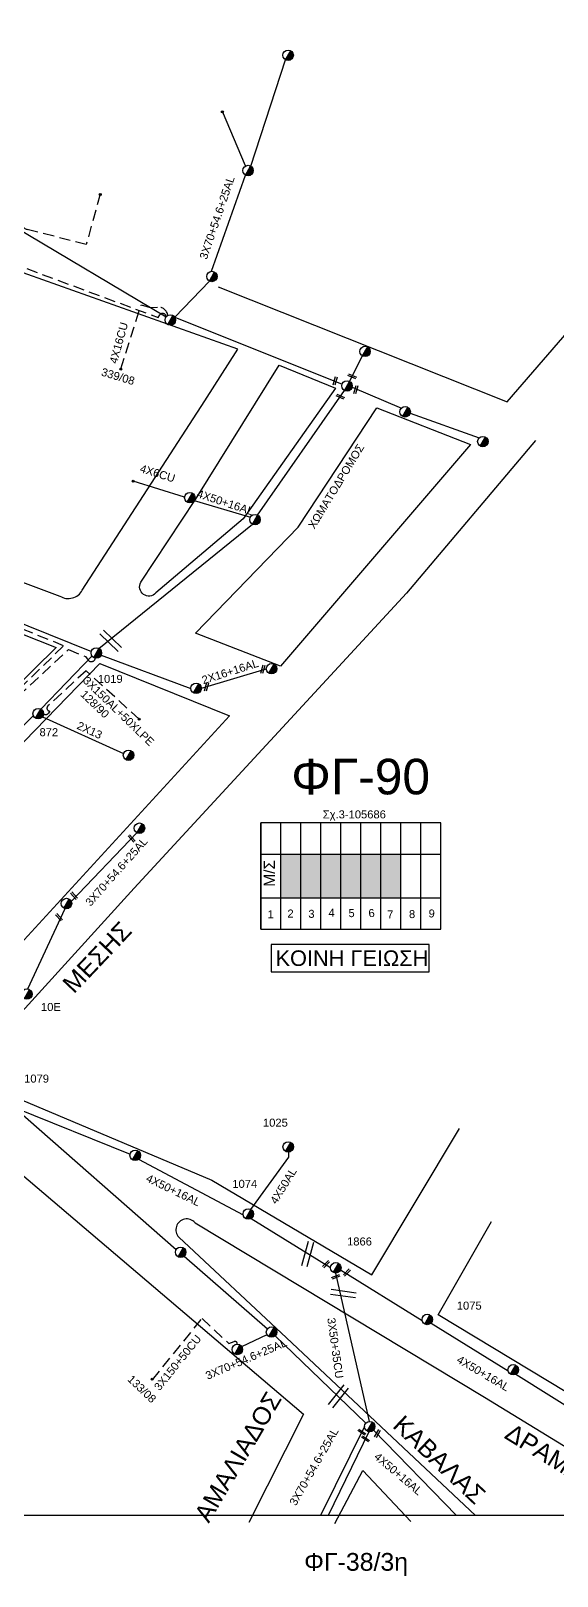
# Model space of a CAD drawing. Header units: millimetres. Extents: x 8791 to 11104, y 1833 to 2902.
# Drawn here: x 9032.1 to 9153, y 1841.7 to 2196.6 of the extents above; entities that cross this region are included whole.
import ezdxf
from ezdxf.enums import TextEntityAlignment as Align

# ---------------------------------------------------------------- set-up
doc = ezdxf.new("R2010")
doc.units = ezdxf.units.MM
doc.linetypes.add('DASHED', pattern=[19.05, 12.7, -6.35])
for name, color, linetype in [('Ασφαλειοκιβώτια Χ.Τ 9 αναχωρήσεων', 7, 'Continuous'), ('Γέφυρες Εναερίου Δικτύου', 7, 'Continuous'), ('Γυμνά εναέρια ΧΤ (3Φ)   3x35+35CU', 7, 'Continuous'), ('Γυμνά εναέρια ΧΤ (3Φ)   4x16CU', 7, 'Continuous'), ('Γυμνά εναέρια ΧΤ (3Φ)   4x50AL', 7, 'Continuous'), ('Γυμνά εναέρια ΧΤ και ΦΟΠ (1Φ)   2x16+16AL', 7, 'Continuous'), ('Γυμνά εναέρια ΧΤ και ΦΟΠ (3Φ)   4x50+16AL', 7, 'Continuous'), ('Επιγραφές - Σχήματα', 7, 'Continuous'), ('Καλώδια ΧΤ   2x13', 7, 'Continuous'), ('Καλώδια ΧΤ   3x150+50CU', 7, 'DASHED'), ('Καλώδια ΧΤ   3x150AL+50CU', 7, 'DASHED'), ('Καλώδια ΧΤ   3x150AL+50XLPE', 7, 'DASHED'), ('Καλώδια ΧΤ   4x6CU', 7, 'DASHED'), ('Μηχανική τομή', 7, 'Continuous'), ('Στύλος ΦΜ', 7, 'Continuous'), ('Στύλος ΦΜ @ 1', 7, 'Continuous'), ('Συνδέσεις', 7, 'Continuous'), ('Συνεστραμμένα ΧΤ   3x70+54.6+25AL', 7, 'SYN_LINE'), ('Τομή', 7, 'Continuous'), ('Υπόβαθρο ΔΕΗ', 7, 'Continuous')]:
    doc.layers.add(name, color=color, linetype=linetype)
doc.styles.add('ar', font='ARIAL.TTF')
doc.styles.get("Standard").update_dxf_attribs({"font": 'ARIAL.TTF'})
doc.linetypes.add('SYN_LINE', pattern='A,0.5,-0.0001,["/\\/\\/\\/",Standard,S=0.1,R=0,X=0,Y=-0.05],-0.25', length=0.7501)

# ---------------------------------------------------------------- blocks, each defined once
blk = doc.blocks.new('ΥΠΑΡΧΩΝ ΤΣΙΜΕΝΤΕΝΙΟΣ ΣΤΥΛΟΣ')
at = {"layer": 'Στύλος ΦΜ'}
blk.add_hatch(color=256, dxfattribs=at).paths.add_polyline_path([(-1.29, -2.28, 0.574793), (2.62, 0, 0.268822), (1.3, 2.27)])
blk.add_line((-1.29, -2.28), (1.3, 2.27), dxfattribs=at)
blk.add_circle((0, 0), 2.62, dxfattribs=at)
at = {"layer": 'Στύλος ΦΜ', "flags": 4}
for tag, p in [('ΑΡΙΘΜΟΣ', (-4.68, 8.05)), ('ΤΥΠΟΣ', (-4.91, 3.03))]:
    blk.add_attdef(tag, p, '', height=4, dxfattribs=at)
blk = doc.blocks.new('ΤΟΜΗ')
at = {"layer": 'Τομή', "ltscale": 40}
for p, q in [((-5.68, 0), (5.68, 0)), ((5.68, -2.33), (-5.68, -2.33))]:
    blk.add_line(p, q, dxfattribs=at)
blk = doc.blocks.new('ΑΣΦΑΛΕΙΟΚΙΒΩΤΙΟ ΥΠΟΣΤΑΘΜΟΥ 9 ΑΝΑΧΩΡΗΣΕΩΝ')
at = {"layer": 'Ασφαλειοκιβώτια Χ.Τ 9 αναχωρήσεων', "ltscale": 40}
for p, q in [((-23.8, 40.36), (24.02, 40.36)), ((-9.72, 40.36), (-9.72, -40.64)), ((9.94, 40.36), (9.94, -40.64)), ((-23.8, 31.36), (24.02, 31.36)), ((-23.8, 22.36), (24.02, 22.36)), ((-23.8, 13.36), (24.02, 13.36)), ((-23.8, 4.36), (24.02, 4.36)), ((-23.8, -4.64), (24.02, -4.64)), ((-23.8, -13.64), (24.02, -13.64)), ((-23.8, -22.64), (24.02, -22.64)), ((-23.8, -31.64), (24.02, -31.64))]:
    blk.add_line(p, q, dxfattribs=at)
at = {"layer": 'Ασφαλειοκιβώτια Χ.Τ 9 αναχωρήσεων'}
blk.add_lwpolyline([(-23.8, -40.64), (24.02, -40.64), (24.02, 40.36), (-23.8, 40.36)], close=True, dxfattribs=at)
for s, rotation, p in [('1', 270, (-18.96, 37.31)), ('2', 270, (-18.6, 28.38)), ('3', 270, (-18.74, 18.97)), ('4', 270, (-18.26, 9.95)), ('5', 270, (-18.42, 0.93)), ('6', 274.97075, (-18.52, -8.21)), ('7', 270, (-19, -16.47)), ('8', 270, (-18.86, -26.29)), ('9', 266.86304, (-18.5, -35))]:
    blk.add_text(s, height=3.6, rotation=rotation, dxfattribs=at).set_placement(p)
at = {"layer": 'Ασφαλειοκιβώτια Χ.Τ 9 αναχωρήσεων', "ltscale": 40}
for tag, height, p in [('ΟΝΟΜΑ', 5, (-0.16, 44.31)), ('ΚΕΙΜΕΝΟ 1', 2, (17.06, 35.59)), ('ΚΕΙΜΕΝΟ 2', 2, (17.06, 26.88)), ('ΚΕΙΜΕΝΟ 3', 2, (17.06, 17.69)), ('ΚΕΙΜΕΝΟ 4', 2, (17.06, 8.71)), ('ΚΕΙΜΕΝΟ 5', 2, (17.06, -0.13)), ('ΚΕΙΜΕΝΟ 6', 2, (17.06, -9.05)), ('ΚΕΙΜΕΝΟ 7', 2, (17.06, -18.13)), ('ΚΕΙΜΕΝΟ 8', 2, (17.06, -26.85)), ('ΣΧ', 2, (-0.1, -42.64)), ('ΚΕΙΜΕΝΟ 9', 2, (17.06, -35.99))]:
    blk.add_attdef(tag, text='', height=height, dxfattribs=at).set_placement(p, align=Align.MIDDLE_CENTER)
blk = doc.blocks.new('_ΣΥΝΔΕΣΗ')
at = {"layer": 'Συνδέσεις', "linetype": 'SYN_LINE', "ltscale": 40}
blk.add_hatch(color=256, dxfattribs=at).paths.add_polyline_path([(0.5, -0.01, 1), (-0.5, -0.01, 1)])
at = {"layer": 'Συνδέσεις'}
blk.add_circle((0, -0.01), 0.5, dxfattribs=at)
blk = doc.blocks.new('ΜΗΧΑΝΙΚΗ ΤΟΜΗ')
at = {"layer": 'Μηχανική τομή', "ltscale": 40}
for p, q in [((-1.89, 0.78), (1.89, 0.78)), ((1.89, 0), (-1.89, 0))]:
    blk.add_line(p, q, dxfattribs=at)

msp = doc.modelspace()

# ---------------------------------------------------------------- hatches: boundary and pattern name
at = {"layer": 'Ασφαλειοκιβώτια Χ.Τ 9 αναχωρήσεων', "ltscale": 20}
for color, points in [(151, [(9089.53, 2007.57), (9089.53, 1997.54), (9094.12, 1997.54), (9094.12, 2007.57)]), (6, [(9094.12, 2007.57), (9094.12, 1997.54), (9098.71, 1997.54), (9098.71, 2007.57)]), (2, [(9098.71, 2007.57), (9098.71, 1997.54), (9103.31, 1997.54), (9103.31, 2007.57)]), (62, [(9103.31, 2007.57), (9103.31, 1997.54), (9107.9, 1997.54), (9107.9, 2007.57)]), (85, [(9107.9, 2007.57), (9107.9, 1997.54), (9112.5, 1997.54), (9112.5, 2007.57)]), (30, [(9112.5, 2007.57), (9112.5, 1997.54), (9117.09, 1997.54), (9117.09, 2007.57)])]:
    msp.add_hatch(color=color, dxfattribs=at).paths.add_polyline_path(points)

# ---------------------------------------------------------------- linework, layer by layer
at = {"layer": 'Γέφυρες Εναερίου Δικτύου', "color": 27, "linetype": 'DASHED', "ltscale": 0.2}
msp.add_lwpolyline([(8975.76, 2156.65), (8977.66, 2161.25), (9012.96, 2148.93), (9024.05, 2144.7), (9061.34, 2130.83), (9061.74, 2131.4, -0.706901), (9063.21, 2130.97, -2.244721)], format="xyb", dxfattribs=at)
at = {"layer": 'Γέφυρες Εναερίου Δικτύου', "color": 85, "linetype": 'DASHED', "ltscale": 0.2}
msp.add_lwpolyline([(9048.07, 2159.14), (9044.84, 2147.57), (9031.28, 2151.04, -0.273668), (9029.86, 2152.46, 0.605923), (9028.18, 2152.86, 4.574191)], format="xyb", dxfattribs=at)
at = {"layer": 'Γέφυρες Εναερίου Δικτύου', "color": 85, "ltscale": 0.2}
msp.add_lwpolyline([(9028.2, 2151.77), (9063.21, 2130.97)], dxfattribs=at)
at = {"layer": 'Γέφυρες Εναερίου Δικτύου', "color": 27, "ltscale": 0.2}
for points in [[(9065.16, 2130.9), (9103.59, 2115.47)], [(9105.33, 2116.15), (9108.29, 2121.99)], [(9084.21, 2085.43), (9104.14, 2114.06)], [(9105.91, 2114.85), (9117.24, 2110.02)], [(9119.24, 2108.84), (9135.07, 2103.15)], [(9047.78, 2054.8), (9083.02, 2083.34)]]:
    msp.add_lwpolyline(points, dxfattribs=at)
at = {"layer": 'Γέφυρες Εναερίου Δικτύου', "color": 151, "ltscale": 0.2}
for points in [[(9011.59, 2067.97), (9046.03, 2054.08)], [(9048.28, 2053.26), (9068.89, 2045.6)]]:
    msp.add_lwpolyline(points, dxfattribs=at)
at = {"layer": 'Γέφυρες Εναερίου Δικτύου', "color": 6, "ltscale": 0.2}
for points in [[(9034.42, 2040.87), (9046.18, 2053.09)], [(9013.86, 2020.87), (9032.71, 2039.37)]]:
    msp.add_lwpolyline(points, dxfattribs=at)
at = {"layer": 'Γυμνά εναέρια ΧΤ (3Φ)   3x35+35CU', "color": 151}
msp.add_lwpolyline([(9109.9, 1877.28), (9102.2, 1911.34)], dxfattribs=at)
at = {"layer": 'Γυμνά εναέρια ΧΤ (3Φ)   4x16CU', "color": 27, "linetype": 'DASHED', "ltscale": 0.2}
msp.add_lwpolyline([(9052.79, 2119.02), (9057.46, 2133.69), (9059.55, 2133.08), (9061.2, 2133.21, -0.393629), (9063.59, 2131.3, -1.830049)], format="xyb", dxfattribs=at)
at = {"layer": 'Γυμνά εναέρια ΧΤ (3Φ)   4x50AL', "color": 62}
msp.add_lwpolyline([(9082.65, 1925.96), (9091.34, 1937.99), (9091.4, 1939.13)], dxfattribs=at)
at = {"layer": 'Γυμνά εναέρια ΧΤ και ΦΟΠ (1Φ)   2x16+16AL', "color": 151, "ltscale": 0.2}
msp.add_lwpolyline([(9071.29, 2045.66), (9086.2, 2050.11)], dxfattribs=at)
at = {"layer": 'Γυμνά εναέρια ΧΤ και ΦΟΠ (3Φ)   4x50+16AL', "color": 27, "ltscale": 0.2}
msp.add_lwpolyline([(9069.67, 2088.8), (9082.55, 2084.96)], dxfattribs=at)
at = {"layer": 'Γυμνά εναέρια ΧΤ και ΦΟΠ (3Φ)   4x50+16AL', "color": 62}
for points in [[(9028.35, 1949.41), (9054.93, 1938.65)], [(9028.35, 1949.41), (9065.5, 1916.75)], [(9056.89, 1937.48), (9080.87, 1924.73)], [(9082.7, 1923.91), (9100.96, 1912.66)], [(9067.36, 1915.25), (9086.45, 1898.54)], [(9088.2, 1896.91), (9109.08, 1876.91)]]:
    msp.add_lwpolyline(points, dxfattribs=at)
at = {"layer": 'Γυμνά εναέρια ΧΤ και ΦΟΠ (3Φ)   4x50+16AL', "color": 151}
for points in [[(9103.27, 1912.08), (9121.98, 1900.47)], [(9124.04, 1899.87), (9141.72, 1888.86)], [(9143.51, 1888.12), (9159.84, 1877.85)]]:
    msp.add_lwpolyline(points, dxfattribs=at)
at = {"layer": 'Γυμνά εναέρια ΧΤ και ΦΟΠ (3Φ)   4x50+16AL', "color": 133}
msp.add_lwpolyline([(9110.85, 1875.28), (9129.9, 1855.69)], dxfattribs=at)
at = {"layer": 'Επιγραφές - Σχήματα'}
msp.add_lwpolyline([(10868.02, 2888.59), (10868.02, 1855.69), (8827.98, 1855.69), (8827.98, 2890.56)], dxfattribs=at)
at = {"layer": 'Επιγραφές - Σχήματα', "color": 190}
msp.add_lwpolyline([(9087.35, 1980.53), (9123.61, 1980.53), (9123.61, 1986.83), (9087.35, 1986.83)], close=True, dxfattribs=at)
at = {"layer": 'Καλώδια ΧΤ   2x13', "color": 6, "ltscale": 0.2}
msp.add_lwpolyline([(9034.79, 2039.12), (9053.44, 2030.71)], dxfattribs=at)
at = {"layer": 'Καλώδια ΧΤ   3x150+50CU', "color": 62, "ltscale": 0.2}
msp.add_lwpolyline([(9060.07, 1886.86), (9071.44, 1900.9), (9077.62, 1895.17), (9078.84, 1895.61, -0.59753), (9079.52, 1895, -1)], format="xyb", dxfattribs=at)
at = {"layer": 'Καλώδια ΧΤ   3x150AL+50CU', "color": 151, "ltscale": 0.2}
msp.add_lwpolyline([(9024.42, 2045.64), (9026.84, 2042.92), (9039.66, 2055.42), (9011.99, 2066.64), (9010.94, 2065.85, -0.776521), (9009.57, 2066.94, 17.670421)], format="xyb", dxfattribs=at)
at = {"layer": 'Καλώδια ΧΤ   3x150AL+50CU', "color": 6, "ltscale": 0.2}
msp.add_lwpolyline([(9023.25, 2044.57), (9026.44, 2041.21), (9040.75, 2054.54), (9044.66, 2052.94), (9045.27, 2052.14, 0.662472), (9046.95, 2052.58, 7.37649)], format="xyb", dxfattribs=at)
at = {"layer": 'Καλώδια ΧΤ   3x150AL+50XLPE', "color": 6, "ltscale": 0.2}
msp.add_lwpolyline([(9057.02, 2038.53), (9044.81, 2049.69), (9036.05, 2041.59, 0.656823), (9036.47, 2040.41), (9036.18, 2039.96, -0.461725), (9035.02, 2039.81, -2.673071)], format="xyb", dxfattribs=at)
at = {"layer": 'Καλώδια ΧΤ   4x6CU', "color": 27, "linetype": 'SYN_LINE', "ltscale": 15}
msp.add_lwpolyline([(9067.45, 2089.53), (9055.61, 2093.26)], dxfattribs=at)
at = {"layer": 'Συνεστραμμένα ΧΤ   3x70+54.6+25AL', "color": 27, "ltscale": 20}
for points in [[(9082.61, 2165.6), (9090.62, 2190)], [(9073.61, 2141.43), (9081.42, 2163.51)], [(9065.16, 2130.9), (9073.13, 2139.19)]]:
    msp.add_lwpolyline(points, dxfattribs=at)
at = {"layer": 'Συνεστραμμένα ΧΤ   3x70+54.6+25AL', "color": 27, "ltscale": 15}
msp.add_lwpolyline([(9081.46, 2165.63), (9076.11, 2178.11)], dxfattribs=at)
at = {"layer": 'Συνεστραμμένα ΧΤ   3x70+54.6+25AL', "color": 2, "ltscale": 20}
for points in [[(9041.41, 1996.72), (9056.49, 2012.47)], [(9031.47, 1976.61), (9039.98, 1995.07)]]:
    msp.add_lwpolyline(points, dxfattribs=at)
at = {"layer": 'Συνεστραμμένα ΧΤ   3x70+54.6+25AL', "color": 62, "ltscale": 8}
msp.add_lwpolyline([(9080.55, 1894.46), (9086.36, 1897.2)], dxfattribs=at)
at = {"layer": 'Συνεστραμμένα ΧΤ   3x70+54.6+25AL', "color": 1, "ltscale": 20}
msp.add_lwpolyline([(9108.75, 1876.1), (9098.66, 1855.69)], dxfattribs=at)
at = {"layer": 'Συνεστραμμένα ΧΤ   3x70+54.6+25AL', "color": 151, "linetype": 'Continuous'}
msp.add_lwpolyline([(9109.73, 1874.9), (9100.37, 1855.69)], dxfattribs=at)
at = {"layer": 'Υπόβαθρο ΔΕΗ'}
for points in [[(8938.67, 2175.27), (8915.11, 2114.71), (8977.53, 2089.78), (9038.81, 2066.81, 0.427884), (9043.95, 2068.19), (9072.06, 2111.7), (9079.66, 2123.52), (9000.38, 2151.73)], [(9089.17, 2119.86), (9102.06, 2114.57), (9080.88, 2084.55), (9060.83, 2067.55, -0.899589), (9057.39, 2069.99), (9069.97, 2088.98)]]:
    msp.add_lwpolyline(points, format="xyb", close=True, dxfattribs=at)
for points in [[(9075.11, 2137.86), (9141.52, 2111.42), (9187.66, 2164.84)], [(9148.02, 2102.53), (9118.36, 2067.5), (9055.89, 1999.77), (9019.41, 1959.71), (9029.98, 1951.16), (9073.67, 1932.66), (9110.4, 1910.94), (9130.56, 1944.52)], [(8998.19, 1859.96), (8956.84, 1898.76), (9009.85, 1951.16), (9094.75, 1878.96), (9082.22, 1854.06)], [(9069.83, 1922.91), (9136.32, 1882.87), (9176.33, 1858.31)], [(9197.33, 1858.47), (9125.63, 1901.74), (9137.9, 1923.17)], [(9101.97, 1853.86), (9108.38, 1866.04), (9119.41, 1854.27)]]:
    msp.add_lwpolyline(points, dxfattribs=at)
for points in [[(9111.57, 2110.07), (9133.08, 2101.64), (9089.44, 2050.71), (9069.92, 2058.34), (9093.49, 2082.69)], [(8977.34, 1995.42), (8963.21, 2006.66), (9017.22, 2063.19), (9037.91, 2054.99)], [(9047.96, 2051.36), (9077.74, 2039.35), (9011.18, 1966.73), (8986.03, 1987.58)]]:
    msp.add_lwpolyline(points, close=True, dxfattribs=at)
msp.add_lwpolyline([(9069.83, 1922.91, 1.031162), (9066.13, 1919.56), (9090.84, 1896.5), (9134.2, 1855.69)], format="xyb", dxfattribs=at)

# ---------------------------------------------------------------- block references
at = {"layer": 'Ασφαλειοκιβώτια Χ.Τ 9 αναχωρήσεων', "xscale": 0.5104822389464277, "yscale": 0.5104822389464277, "zscale": 0.5104822389464277, "rotation": 90}
msp.add_blockref('ΑΣΦΑΛΕΙΟΚΙΒΩΤΙΟ ΥΠΟΣΤΑΘΜΟΥ 9 ΑΝΑΧΩΡΗΣΕΩΝ', (9105.54, 2002.5), dxfattribs=at)
at = {"layer": 'Μηχανική τομή'}
for p, xscale, yscale, zscale, rotation in [((9101.81, 2116.31), 0.5104822389463746, 0.5104822389463746, 0.5104822389463746, 253.7977660568935), ((9105.83, 2117.14), 0.5104822389463594, 0.5104822389463594, 0.5104822389463594, 337.0867974835214), ((9106.55, 2114.3), 0.5104822389463746, 0.5104822389463746, 0.5104822389463746, 253.7977660568935), ((9103.13, 2112.46), 0.5104822389463594, 0.5104822389463594, 0.5104822389463594, 337.0867974835214), ((9085.2, 2050.08), 0.5104822389463746, 0.5104822389463746, 0.5104822389463746, 253.7977660568935), ((9072.27, 2046.02), 0.5104822389463746, 0.5104822389463746, 0.5104822389463746, 253.7977660568935), ((9055.41, 2011.29), 0.5104822389463589, 0.5104822389463589, 0.5104822389463589, 131.9115443100145), ((9042.21, 1998.15), 0.5104822389463589, 0.5104822389463589, 0.5104822389463589, 131.9115443100145), ((9038.75, 1993.2), 0.5104822389463589, 0.5104822389463589, 0.5104822389463589, 131.9115443100145), ((9099.77, 1913.51), 0.5104822389465656, 0.5104822389465656, 0.5104822389465656, 225.364007277104), ((9102.2, 1910.3), 0.5104822389464628, 0.5104822389464628, 0.5104822389464628, 19.80027932640875), ((9104.58, 1911.62), 0.5104822389465656, 0.5104822389465656, 0.5104822389465656, 225.364007277104), ((9108.03, 1874.65), 0.5104822389464213, 0.5104822389464213, 0.5104822389464213, 326.6747642909779), ((9108.85, 1873.09), 0.5104822389464213, 0.5104822389464213, 0.5104822389464213, 326.6747642909779), ((9111.89, 1874.36), 0.5104822389463525, 0.5104822389463525, 0.5104822389463525, 60.34977056811049)]:
    msp.add_blockref('ΜΗΧΑΝΙΚΗ ΤΟΜΗ', p, dxfattribs=dict(at, xscale=xscale, yscale=yscale, zscale=zscale, rotation=rotation))
at = {"layer": 'Στύλος ΦΜ @ 1', "ltscale": 40, "xscale": 0.4594340150515993, "yscale": 0.4594340150515993, "zscale": 0.4594340150515993}
for p in [(9091.21, 2191.04), (9082.01, 2164.56), (9073.72, 2140.23), (9064.16, 2130.24), (9108.88, 2123.03), (9104.73, 2115.1), (9118.08, 2109.16), (9135.93, 2102.31), (9068.64, 2089.43), (9083.61, 2084.39), (9087.4, 2050.15), (9070.09, 2045.65), (9054.56, 2030.27), (9057.08, 2013.52), (9040.31, 1996.22), (9056.1, 1938.39), (9066.53, 1916.12), (9087.4, 1897.8), (9079.54, 1893.8), (9142.89, 1889.15), (9109.95, 1876.08)]:
    msp.add_blockref('ΥΠΑΡΧΩΝ ΤΣΙΜΕΝΤΕΝΙΟΣ ΣΤΥΛΟΣ', p, dxfattribs=at)
at = {"layer": 'Στύλος ΦΜ @ 1', "ltscale": 40}
ref = msp.add_blockref('ΥΠΑΡΧΩΝ ΤΣΙΜΕΝΤΕΝΙΟΣ ΣΤΥΛΟΣ', (9047.18, 2053.76), dxfattribs=dict(at, xscale=0.4594340150515993, yscale=0.4594340150515993, zscale=0.4594340150515993))
ref.add_attrib('ΤΥΠΟΣ', '1019', (9047.51, 2046.89), dxfattribs={"layer": 'Στύλος ΦΜ', "height": 1.838, "flags": 4})
ref = msp.add_blockref('ΥΠΑΡΧΩΝ ΤΣΙΜΕΝΤΕΝΙΟΣ ΣΤΥΛΟΣ', (9033.82, 2039.82), dxfattribs=dict(at, xscale=0.4594340150515993, yscale=0.4594340150515993, zscale=0.4594340150515993))
ref.add_attrib('ΑΡΙΘΜΟΣ', '872', (9034.12, 2034.65), dxfattribs={"layer": 'Στύλος ΦΜ', "height": 1.838, "flags": 4})
ref = msp.add_blockref('ΥΠΑΡΧΩΝ ΤΣΙΜΕΝΤΕΝΙΟΣ ΣΤΥΛΟΣ', (9031.24, 1975.43), dxfattribs=dict(at, xscale=0.4594340150515993, yscale=0.4594340150515993, zscale=0.4594340150515993))
ref.add_attrib('ΤΥΠΟΣ', '10E', (9034.46, 1971.54), dxfattribs={"layer": 'Στύλος ΦΜ', "height": 1.838, "flags": 4})
ref = msp.add_blockref('ΥΠΑΡΧΩΝ ΤΣΙΜΕΝΤΕΝΙΟΣ ΣΤΥΛΟΣ', (9028.04, 1950.57), dxfattribs=dict(at, xscale=0.4594340150515993, yscale=0.4594340150515993, zscale=0.4594340150515993))
ref.add_attrib('ΤΥΠΟΣ', '1079', (9030.59, 1955.09), dxfattribs={"layer": 'Στύλος ΦΜ', "height": 1.838, "flags": 4})
ref = msp.add_blockref('ΥΠΑΡΧΩΝ ΤΣΙΜΕΝΤΕΝΙΟΣ ΣΤΥΛΟΣ', (9091.23, 1940.31), dxfattribs=dict(at, xscale=0.4594340150515993, yscale=0.4594340150515993, zscale=0.4594340150515993))
ref.add_attrib('ΤΥΠΟΣ', '1025', (9085.43, 1944.97), dxfattribs={"layer": 'Στύλος ΦΜ', "height": 1.838, "flags": 4})
ref = msp.add_blockref('ΥΠΑΡΧΩΝ ΤΣΙΜΕΝΤΕΝΙΟΣ ΣΤΥΛΟΣ', (9082.06, 1924.92), dxfattribs=dict(at, xscale=0.4594340150515993, yscale=0.4594340150515993, zscale=0.4594340150515993))
ref.add_attrib('ΤΥΠΟΣ', '1074', (9078.4, 1930.92), dxfattribs={"layer": 'Στύλος ΦΜ', "height": 1.838, "flags": 4})
ref = msp.add_blockref('ΥΠΑΡΧΩΝ ΤΣΙΜΕΝΤΕΝΙΟΣ ΣΤΥΛΟΣ', (9102.16, 1912.55), dxfattribs=dict(at, xscale=0.4594340150515993, yscale=0.4594340150515993, zscale=0.4594340150515993))
ref.add_attrib('ΤΥΠΟΣ', '1866', (9104.74, 1917.68), dxfattribs={"layer": 'Στύλος ΦΜ', "height": 1.838, "flags": 4})
ref = msp.add_blockref('ΥΠΑΡΧΩΝ ΤΣΙΜΕΝΤΕΝΙΟΣ ΣΤΥΛΟΣ', (9123.16, 1900.69), dxfattribs=dict(at, xscale=0.4594340150515993, yscale=0.4594340150515993, zscale=0.4594340150515993))
ref.add_attrib('ΤΥΠΟΣ', '1075', (9129.94, 1902.95), dxfattribs={"layer": 'Στύλος ΦΜ', "height": 1.838, "flags": 4})
at = {"layer": 'Συνδέσεις', "xscale": 0.4594340150518314, "yscale": 0.4594340150518314, "zscale": 0.4594340150518314}
for p in [(9076.11, 2178.06), (9048.08, 2159.08), (9052.79, 2118.96), (9055.61, 2093.2), (9057.01, 2038.55), (9059.97, 1886.97)]:
    msp.add_blockref('_ΣΥΝΔΕΣΗ', p, dxfattribs=at)
at = {"layer": 'Τομή'}
for p, xscale, yscale, zscale, rotation in [((9050.88, 2056.99), 0.5104822389465511, 0.5104822389465511, 0.5104822389465511, 316.25313210336), ((9096.27, 1915.58), 0.5104822389465998, 0.5104822389465998, 0.5104822389465998, 255.3687971281214), ((9103.95, 1907.22), 0.5104822389467146, 0.5104822389467146, 0.5104822389467146, 352.0157154940313), ((9103.19, 1882.67), 0.5104822389465736, 0.5104822389465736, 0.5104822389465736, 231.5423737059759)]:
    msp.add_blockref('ΤΟΜΗ', p, dxfattribs=dict(at, xscale=xscale, yscale=yscale, zscale=zscale, rotation=rotation))

# ---------------------------------------------------------------- texts
at = {"layer": 'Γυμνά εναέρια ΧΤ (3Φ)   3x35+35CU', "ltscale": 20, "insert": (9102.01, 1901.21), "char_height": 1.838, "width": 15.2504, "attachment_point": 1, "rotation": 277.8014, "style": 'ar'}
msp.add_mtext('3Χ50+35CU', dxfattribs=at)
at = {"layer": 'Γυμνά εναέρια ΧΤ (3Φ)   4x16CU', "ltscale": 0.2}
msp.add_text('4X16CU', height=1.838, rotation=74.5651, dxfattribs=at).set_placement((9052.31, 2124.99), align=Align.MIDDLE)
at = {"layer": 'Γυμνά εναέρια ΧΤ (3Φ)   4x50AL', "ltscale": 0.2}
msp.add_text('4X50AL', height=1.838, rotation=58.5727, dxfattribs=at).set_placement((9090.12, 1931.39), align=Align.MIDDLE)
at = {"layer": 'Γυμνά εναέρια ΧΤ και ΦΟΠ (1Φ)   2x16+16AL', "ltscale": 0.2}
msp.add_text('2X16+16AL', height=1.838, rotation=17.5933, dxfattribs=at).set_placement((9077.9, 2049.5), align=Align.MIDDLE)
at = {"layer": 'Γυμνά εναέρια ΧΤ και ΦΟΠ (3Φ)   4x50+16AL', "ltscale": 0.2}
for rotation, p in [(341.5799, (9076.78, 2088.34)), (334.1393, (9064.85, 1930.39)), (329.5191, (9136.01, 1888.32)), (319.7882, (9116.52, 1865.24))]:
    msp.add_text('4X50+16AL', height=1.838, rotation=rotation, dxfattribs=at).set_placement(p, align=Align.MIDDLE)
at = {"layer": 'Επιγραφές - Σχήματα', "ltscale": 20, "attachment_point": 1, "style": 'ar'}
for s, insert, char_height, width, rotation in [('339/08', (9048.66, 2119.29), 1.838, 19.788, 343.217), ('ΧΩΜΑΤΟΔΡΟΜΟΣ', (9095.67, 2083.03), 1.8377, 19.788, 58.7029), ('128/90', (9044.65, 2045.39), 1.838, 19.788, 316.24), ('Μ/Σ', (9085.62, 2000.07), 2.552, 5.4349, 90), ('ΜΕΣΗΣ', (9039.05, 1978.13), 4.084, 19.788, 46.6273), ('133/08', (9055.44, 1888.11), 1.838, 19.788, 316.24), ('ΑΜΑΛΙΑΔΟΣ', (9069.46, 1855.82), 4.084, 19.788, 59.5718), ('ΚΑΒΑΛΑΣ', (9117.78, 1879.02), 4.084, 19.788, 316.6273), ('ΔΡΑΜΑΣ', (9142.77, 1877.05), 4.084, 19.788, 328.4035)]:
    msp.add_mtext(s, dxfattribs=dict(at, insert=insert, char_height=char_height, width=width, rotation=rotation))
for s, insert, char_height, width in [('ΦΓ-90', (9091.92, 2029.46), 8.168, 19.788), ('Σχ.3-105686', (9099.16, 2017.61), 1.8377, 20.9227), ('ΦΓ-38/3η', (9094.88, 1847.06), 4.084, 19.788)]:
    msp.add_mtext(s, dxfattribs=dict(at, insert=insert, char_height=char_height, width=width))
at = {"layer": 'Επιγραφές - Σχήματα', "color": 190, "insert": (9088.32, 1985.46), "char_height": 3.5734, "width": 35.8676, "attachment_point": 1}
msp.add_mtext('KOINH ΓΕΙΩΣΗ', dxfattribs=at)
at = {"layer": 'Καλώδια ΧΤ   2x13', "ltscale": 0.2}
msp.add_text('2X13', height=1.838, rotation=335.4517, dxfattribs=at).set_placement((9045.63, 2036.02), align=Align.MIDDLE)
at = {"layer": 'Καλώδια ΧΤ   3x150+50CU', "ltscale": 0.2}
msp.add_text('3X150+50CU', height=1.838, rotation=51.0784, dxfattribs=at).set_placement((9065.84, 1890.77), align=Align.MIDDLE)
at = {"layer": 'Καλώδια ΧΤ   3x150AL+50XLPE', "ltscale": 0.2}
msp.add_text('3X150AL+50XLPE', height=1.8377, rotation=315.8773, dxfattribs=at).set_placement((9052.3, 2040.4), align=Align.MIDDLE)
at = {"layer": 'Καλώδια ΧΤ   4x6CU', "ltscale": 0.2}
msp.add_text('4X6CU', height=1.838, rotation=342.798, dxfattribs=at).set_placement((9061.24, 2095.01), align=Align.MIDDLE)
at = {"layer": 'Συνεστραμμένα ΧΤ   3x70+54.6+25AL', "ltscale": 20}
for rotation, p in [(71.2168, (9074.89, 2153.76)), (48.4355, (9051.79, 2003.53)), (23.1393, (9081.56, 1891.59)), (60.3195, (9097.13, 1866.89))]:
    msp.add_text('3X70+54.6+25AL', height=1.8377, rotation=rotation, dxfattribs=at).set_placement(p, align=Align.MIDDLE)

doc.saveas('drawing.dxf')
